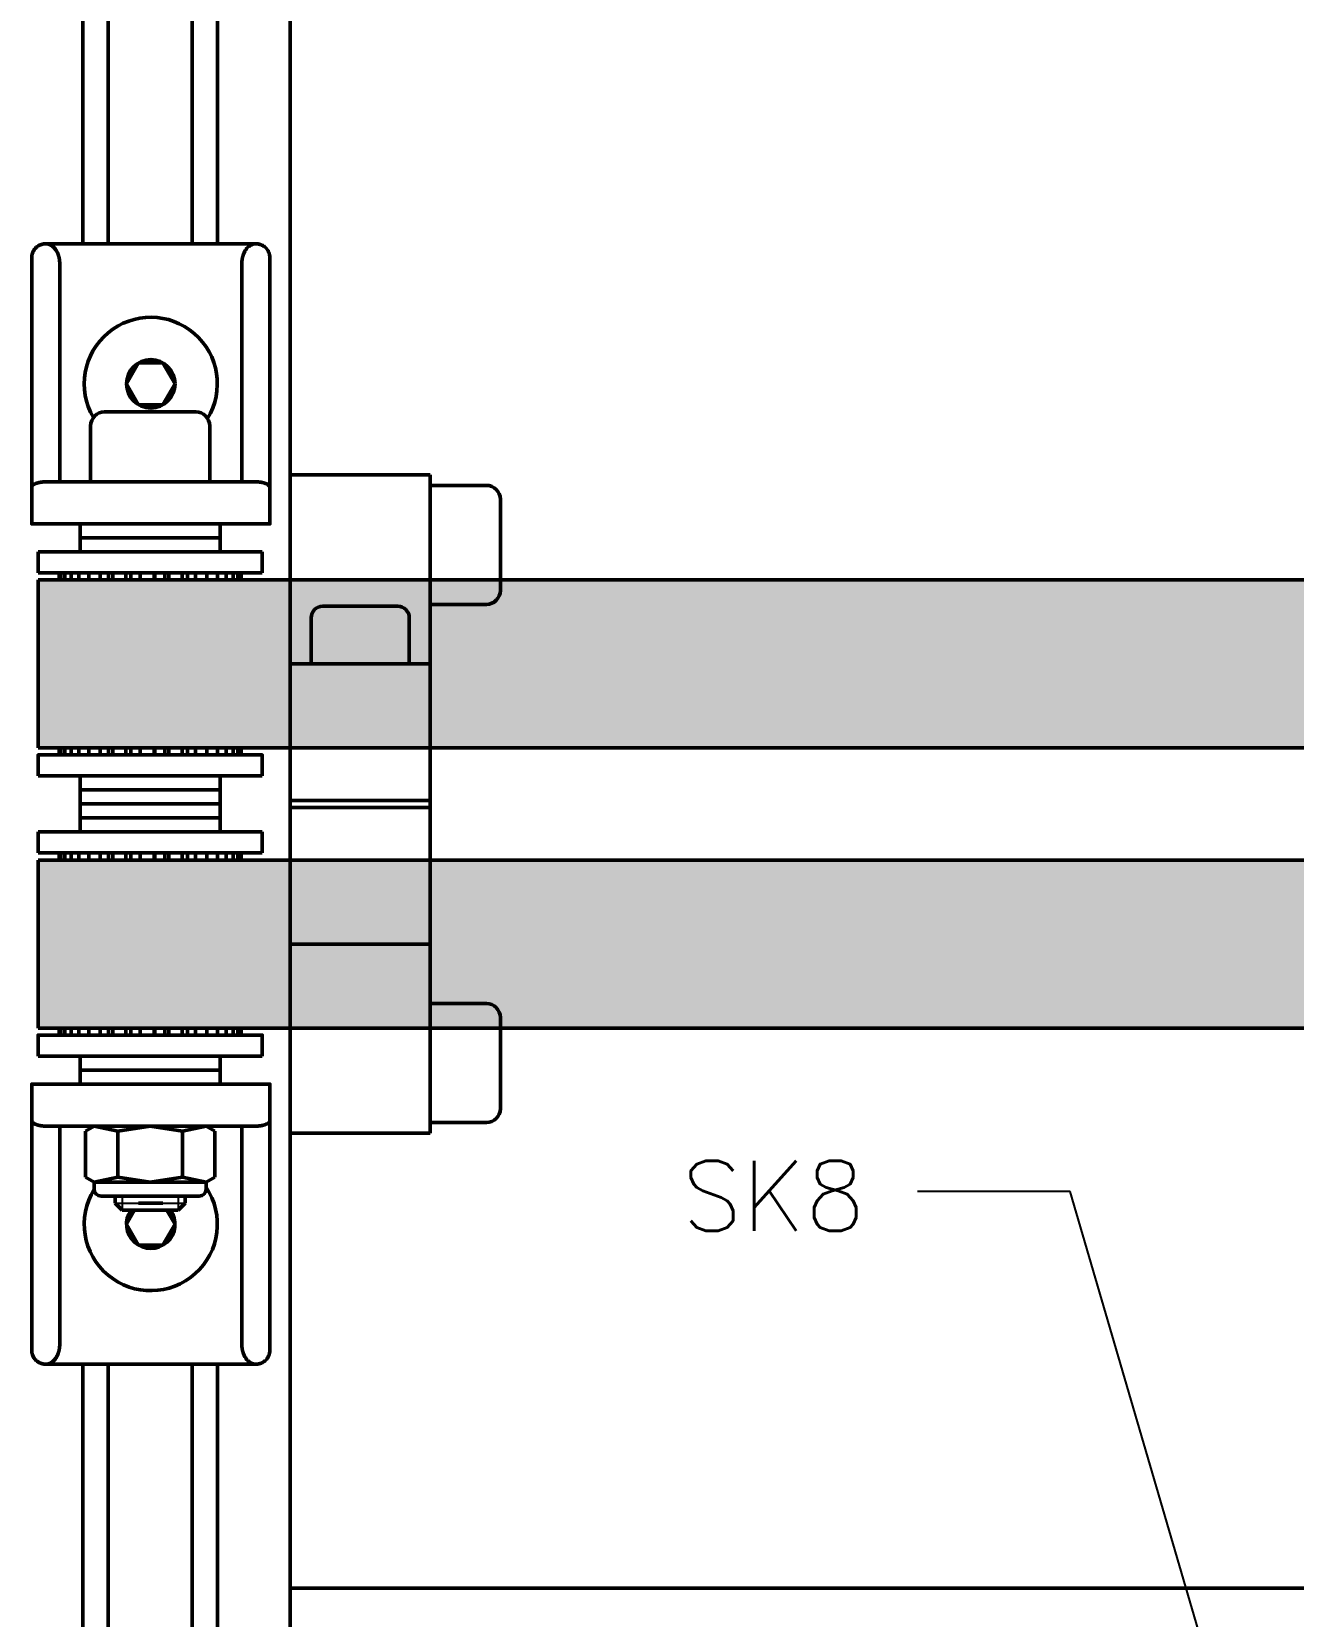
# Model space of a CAD drawing. Extents: x 28090 to 29926, y -10629 to -9321.
# Drawn here: x 28202.3 to 28292.3, y -9545.9 to -9432.7 of the extents above; entities that cross this region are included whole.
import ezdxf

# ---------------------------------------------------------------- set-up
doc = ezdxf.new("R2010")
doc.units = 0
doc.layers.add('Cotas', color=90, linetype='Continuous')
doc.layers.add('Hachura', color=9, linetype='Continuous')
for name, color, linetype, lineweight in [('Fixação e Transmissão', 5, 'Continuous', 50), ('Perfis e Cantoneiras', 2, 'Continuous', 50), ('Peças Usinadas', 120, 'Continuous', 50)]:
    doc.layers.add(name, color=color, linetype=linetype, lineweight=lineweight)
doc.styles.get("Standard").update_dxf_attribs({"font": 'romans.shx'})

msp = doc.modelspace()

# ---------------------------------------------------------------- hatches: boundary and pattern name
at = {"layer": 'Peças Usinadas'}
h = msp.add_hatch(color=2, dxfattribs=at)
h.dxf.hatch_style = 1
h.paths.add_polyline_path([(28220.703, -9477.868), (28220.703, -9471.868), (28217.203, -9471.868), (28217.165, -9471.868), (28216.97, -9471.868), (28216.631, -9471.868), (28216.13, -9471.868), (28215.517, -9471.868), (28214.759, -9471.868), (28213.932, -9471.868), (28213.368, -9471.868), (28212.991, -9471.868), (28212.031, -9471.868), (28211.751, -9471.868), (28211.031, -9471.868), (28210.999, -9471.868), (28210, -9471.868), (28209.318, -9471.868), (28208.978, -9471.868), (28208.037, -9471.868), (28207.741, -9471.868), (28207.126, -9471.868), (28206.336, -9471.868), (28205.624, -9471.868), (28205.062, -9471.868), (28204.619, -9471.868), (28204.34, -9471.868), (28204.21, -9471.868), (28204.203, -9471.868), (28202.703, -9471.868), (28202.703, -9483.868), (28204.203, -9483.868), (28204.21, -9483.868), (28204.34, -9483.868), (28204.619, -9483.868), (28205.062, -9483.868), (28205.624, -9483.868), (28206.336, -9483.868), (28207.126, -9483.868), (28207.741, -9483.868), (28208.037, -9483.868), (28208.978, -9483.868), (28209.318, -9483.868), (28210, -9483.868), (28210.999, -9483.868), (28211.031, -9483.868), (28211.751, -9483.868), (28212.031, -9483.868), (28212.991, -9483.868), (28213.368, -9483.868), (28213.932, -9483.868), (28214.759, -9483.868), (28215.517, -9483.868), (28216.13, -9483.868), (28216.631, -9483.868), (28216.97, -9483.868), (28217.165, -9483.868), (28217.203, -9483.868), (28220.703, -9483.868), (28220.703, -9477.868)])
h = msp.add_hatch(color=2, dxfattribs=at)
h.dxf.hatch_style = 1
h.paths.add_polyline_path([(28230.703, -9471.868), (28220.703, -9471.868), (28220.703, -9477.868), (28222.203, -9477.868), (28222.203, -9474.574, -0.4142136), (28223.027, -9473.75), (28228.38, -9473.75, -0.4142136), (28229.203, -9474.574), (28229.203, -9477.868), (28230.703, -9477.868), (28230.703, -9473.618), (28230.703, -9471.868)])
h = msp.add_hatch(color=2, dxfattribs=at)
h.dxf.hatch_style = 1
h.paths.add_polyline_path([(28328.37, -9471.868), (28235.703, -9471.868), (28235.703, -9472.618, -0.4142136), (28234.703, -9473.618), (28230.703, -9473.618), (28230.703, -9477.868), (28230.703, -9483.868), (28349.285, -9483.868), (28349.285, -9478.574), (28346.299, -9478.574), (28344.371, -9478.574), (28344.371, -9475.932), (28342.747, -9475.932), (28342.747, -9475.396), (28333.175, -9475.396), (28333.175, -9475.932), (28328.37, -9475.932), (28328.37, -9471.868)])
h = msp.add_hatch(color=2, dxfattribs=at)
h.dxf.hatch_style = 1
h.paths.add_polyline_path([(28235.703, -9472.618), (28235.703, -9471.868), (28230.703, -9471.868), (28230.703, -9473.618), (28234.703, -9473.618, 0.4142136), (28235.703, -9472.618)])
h = msp.add_hatch(color=2, dxfattribs=at)
h.dxf.hatch_style = 1
h.paths.add_polyline_path([(28229.203, -9474.574, 0.4142136), (28228.38, -9473.75), (28223.027, -9473.75, 0.4142136), (28222.203, -9474.574), (28222.203, -9477.868), (28229.203, -9477.868), (28229.203, -9474.574)])
h = msp.add_hatch(color=2, dxfattribs=at)
h.dxf.hatch_style = 1
h.paths.add_polyline_path([(28230.703, -9477.868), (28229.203, -9477.868), (28222.203, -9477.868), (28220.703, -9477.868), (28220.703, -9483.868), (28230.703, -9483.868), (28230.703, -9477.868)])
h = msp.add_hatch(color=256, dxfattribs=at)
h.dxf.hatch_style = 1
h.paths.add_polyline_path([(28220.703, -9491.868), (28217.203, -9491.868), (28217.165, -9491.868), (28216.97, -9491.868), (28216.631, -9491.868), (28216.13, -9491.868), (28215.517, -9491.868), (28214.759, -9491.868), (28213.932, -9491.868), (28213.368, -9491.868), (28212.991, -9491.868), (28212.031, -9491.868), (28211.751, -9491.868), (28211.031, -9491.868), (28210.999, -9491.868), (28210, -9491.868), (28209.318, -9491.868), (28208.978, -9491.868), (28208.037, -9491.868), (28207.741, -9491.868), (28207.126, -9491.868), (28206.336, -9491.868), (28205.624, -9491.868), (28205.062, -9491.868), (28204.619, -9491.868), (28204.34, -9491.868), (28204.21, -9491.868), (28204.203, -9491.868), (28202.703, -9491.868), (28202.703, -9503.868), (28204.203, -9503.868), (28204.21, -9503.868), (28204.34, -9503.868), (28204.619, -9503.868), (28205.062, -9503.868), (28205.624, -9503.868), (28206.336, -9503.868), (28207.126, -9503.868), (28207.741, -9503.868), (28208.037, -9503.868), (28208.978, -9503.868), (28209.318, -9503.868), (28210, -9503.868), (28210.999, -9503.868), (28211.031, -9503.868), (28211.751, -9503.868), (28212.031, -9503.868), (28212.991, -9503.868), (28213.368, -9503.868), (28213.932, -9503.868), (28214.759, -9503.868), (28215.517, -9503.868), (28216.13, -9503.868), (28216.631, -9503.868), (28216.97, -9503.868), (28217.165, -9503.868), (28217.203, -9503.868), (28220.703, -9503.868), (28220.703, -9497.868), (28220.703, -9491.868)])
h = msp.add_hatch(color=256, dxfattribs=at)
h.dxf.hatch_style = 1
h.paths.add_polyline_path([(28230.703, -9491.868), (28220.703, -9491.868), (28220.703, -9497.868), (28230.703, -9497.868), (28230.703, -9491.868)])
h = msp.add_hatch(color=256, dxfattribs=at)
h.dxf.hatch_style = 1
h.paths.add_polyline_path([(28334.203, -9496.618), (28331.703, -9496.618, -0.4142136), (28331.203, -9496.118), (28331.203, -9491.868), (28230.703, -9491.868), (28230.703, -9497.868), (28230.703, -9502.118), (28234.703, -9502.118, -0.4142136), (28235.703, -9503.118), (28235.703, -9503.868), (28334.203, -9503.868), (28334.203, -9496.618)])
h = msp.add_hatch(color=256, dxfattribs=at)
h.dxf.hatch_style = 1
h.paths.add_polyline_path([(28230.703, -9497.868), (28220.703, -9497.868), (28220.703, -9503.868), (28230.703, -9503.868), (28230.703, -9502.118), (28230.703, -9497.868)])
h = msp.add_hatch(color=256, dxfattribs=at)
h.dxf.hatch_style = 1
h.paths.add_polyline_path([(28234.703, -9502.118), (28230.703, -9502.118), (28230.703, -9503.868), (28235.703, -9503.868), (28235.703, -9503.118, 0.4142136), (28234.703, -9502.118)])

# ---------------------------------------------------------------- linework, layer by layer
at = {"layer": 'Cotas'}
for p, q in [((28276.379, -9515.529), (28265.487, -9515.529)), ((28287.434, -9553.314), (28276.379, -9515.529))]:
    msp.add_line(p, q, dxfattribs=at)
at = {"layer": 'Fixação e Transmissão'}
for p, q in [((28209.884, -9456.368), (28209.018, -9457.868)), ((28211.616, -9456.368), (28212.482, -9457.868)), ((28209.884, -9459.368), (28209.018, -9457.868)), ((28211.616, -9459.368), (28212.482, -9457.868)), ((28207.457, -9459.868), (28213.957, -9459.868)), ((28209.884, -9459.368), (28209.884, -9459.368)), ((28206.457, -9464.868), (28206.457, -9460.868)), ((28214.957, -9460.868), (28214.957, -9464.868)), ((28220.703, -9464.368), (28220.703, -9511.368)), ((28230.703, -9464.368), (28220.703, -9464.368)), ((28230.703, -9464.368), (28230.703, -9511.368)), ((28214.957, -9464.868), (28206.457, -9464.868)), ((28234.703, -9465.118), (28230.703, -9465.118)), ((28235.703, -9472.618), (28235.703, -9466.118)), ((28202.703, -9469.868), (28202.703, -9471.368)), ((28218.703, -9469.868), (28218.703, -9471.368)), ((28204.203, -9471.868), (28204.203, -9471.368)), ((28204.21, -9471.868), (28204.21, -9471.368)), ((28204.34, -9471.868), (28204.34, -9471.368)), ((28204.619, -9471.868), (28204.619, -9471.368)), ((28205.062, -9471.868), (28205.062, -9471.368)), ((28205.624, -9471.868), (28205.624, -9471.368)), ((28206.336, -9471.868), (28206.336, -9471.368)), ((28207.126, -9471.868), (28207.126, -9471.368)), ((28207.741, -9471.868), (28207.741, -9471.368)), ((28208.037, -9471.868), (28208.037, -9471.368)), ((28208.978, -9471.868), (28208.978, -9471.368)), ((28209.318, -9471.868), (28209.318, -9471.368)), ((28210, -9471.868), (28210, -9471.368)), ((28210.999, -9471.868), (28210.999, -9471.368)), ((28211.031, -9471.868), (28211.031, -9471.368)), ((28211.751, -9471.868), (28211.751, -9471.368)), ((28212.031, -9471.868), (28212.031, -9471.368)), ((28212.991, -9471.868), (28212.991, -9471.368)), ((28213.368, -9471.868), (28213.368, -9471.368)), ((28213.932, -9471.868), (28213.932, -9471.368)), ((28214.759, -9471.868), (28214.759, -9471.368)), ((28215.517, -9471.868), (28215.517, -9471.368)), ((28216.13, -9471.868), (28216.13, -9471.368)), ((28216.631, -9471.868), (28216.631, -9471.368)), ((28216.97, -9471.868), (28216.97, -9471.368)), ((28217.165, -9471.868), (28217.165, -9471.368)), ((28217.203, -9471.868), (28217.203, -9471.368)), ((28222.203, -9477.868), (28222.203, -9474.574)), ((28223.027, -9473.75), (28228.38, -9473.75)), ((28229.203, -9474.574), (28229.203, -9477.868)), ((28230.703, -9473.618), (28234.703, -9473.618)), ((28230.703, -9477.868), (28220.703, -9477.868)), ((28202.703, -9484.368), (28202.703, -9485.868)), ((28204.203, -9484.368), (28204.203, -9483.868)), ((28204.21, -9484.368), (28204.21, -9483.868)), ((28204.34, -9484.368), (28204.34, -9483.868)), ((28204.619, -9484.368), (28204.619, -9483.868)), ((28205.062, -9484.368), (28205.062, -9483.868)), ((28205.624, -9484.368), (28205.624, -9483.868)), ((28206.336, -9484.368), (28206.336, -9483.868)), ((28207.126, -9484.368), (28207.126, -9483.868)), ((28207.741, -9484.368), (28207.741, -9483.868)), ((28208.037, -9484.368), (28208.037, -9483.868)), ((28208.978, -9484.368), (28208.978, -9483.868)), ((28209.318, -9484.368), (28209.318, -9483.868)), ((28210, -9484.368), (28210, -9483.868)), ((28210.999, -9484.368), (28210.999, -9483.868)), ((28211.031, -9484.368), (28211.031, -9483.868)), ((28211.751, -9484.368), (28211.751, -9483.868)), ((28212.031, -9484.368), (28212.031, -9483.868)), ((28212.991, -9484.368), (28212.991, -9483.868)), ((28213.368, -9484.368), (28213.368, -9483.868)), ((28213.932, -9484.368), (28213.932, -9483.868)), ((28214.759, -9484.368), (28214.759, -9483.868)), ((28215.517, -9484.368), (28215.517, -9483.868)), ((28216.13, -9484.368), (28216.13, -9483.868)), ((28216.631, -9484.368), (28216.631, -9483.868)), ((28216.97, -9484.368), (28216.97, -9483.868)), ((28217.165, -9484.368), (28217.165, -9483.868)), ((28217.203, -9484.368), (28217.203, -9483.868)), ((28218.703, -9484.368), (28218.703, -9485.868)), ((28230.703, -9487.618), (28220.703, -9487.618)), ((28230.703, -9488.118), (28220.703, -9488.118)), ((28202.703, -9489.868), (28202.703, -9491.368)), ((28218.703, -9489.868), (28218.703, -9491.368)), ((28204.203, -9491.868), (28204.203, -9491.368)), ((28204.21, -9491.868), (28204.21, -9491.368)), ((28204.34, -9491.868), (28204.34, -9491.368)), ((28204.619, -9491.868), (28204.619, -9491.368)), ((28205.062, -9491.868), (28205.062, -9491.368)), ((28205.624, -9491.868), (28205.624, -9491.368)), ((28206.336, -9491.868), (28206.336, -9491.368)), ((28207.126, -9491.868), (28207.126, -9491.368)), ((28207.741, -9491.868), (28207.741, -9491.368)), ((28208.037, -9491.868), (28208.037, -9491.368)), ((28208.978, -9491.868), (28208.978, -9491.368)), ((28209.318, -9491.868), (28209.318, -9491.368)), ((28210, -9491.868), (28210, -9491.368)), ((28210.999, -9491.868), (28210.999, -9491.368)), ((28211.031, -9491.868), (28211.031, -9491.368)), ((28211.751, -9491.868), (28211.751, -9491.368)), ((28212.031, -9491.868), (28212.031, -9491.368)), ((28212.991, -9491.868), (28212.991, -9491.368)), ((28213.368, -9491.868), (28213.368, -9491.368)), ((28213.932, -9491.868), (28213.932, -9491.368)), ((28214.759, -9491.868), (28214.759, -9491.368)), ((28215.517, -9491.868), (28215.517, -9491.368)), ((28216.13, -9491.868), (28216.13, -9491.368)), ((28216.631, -9491.868), (28216.631, -9491.368)), ((28216.97, -9491.868), (28216.97, -9491.368)), ((28217.165, -9491.868), (28217.165, -9491.368)), ((28217.203, -9491.868), (28217.203, -9491.368)), ((28230.703, -9497.868), (28220.703, -9497.868)), ((28230.703, -9502.118), (28234.703, -9502.118)), ((28204.203, -9504.368), (28204.203, -9503.868)), ((28204.21, -9504.368), (28204.21, -9503.868)), ((28204.34, -9504.368), (28204.34, -9503.868)), ((28204.619, -9504.368), (28204.619, -9503.868)), ((28205.062, -9504.368), (28205.062, -9503.868)), ((28205.624, -9504.368), (28205.624, -9503.868)), ((28206.336, -9504.368), (28206.336, -9503.868)), ((28207.126, -9504.368), (28207.126, -9503.868)), ((28207.741, -9504.368), (28207.741, -9503.868)), ((28208.037, -9504.368), (28208.037, -9503.868)), ((28208.978, -9504.368), (28208.978, -9503.868)), ((28209.318, -9504.368), (28209.318, -9503.868)), ((28210, -9504.368), (28210, -9503.868)), ((28210.999, -9504.368), (28210.999, -9503.868)), ((28211.031, -9504.368), (28211.031, -9503.868)), ((28211.751, -9504.368), (28211.751, -9503.868)), ((28212.031, -9504.368), (28212.031, -9503.868)), ((28212.991, -9504.368), (28212.991, -9503.868)), ((28213.368, -9504.368), (28213.368, -9503.868)), ((28213.932, -9504.368), (28213.932, -9503.868)), ((28214.759, -9504.368), (28214.759, -9503.868)), ((28215.517, -9504.368), (28215.517, -9503.868)), ((28216.13, -9504.368), (28216.13, -9503.868)), ((28216.631, -9504.368), (28216.631, -9503.868)), ((28216.97, -9504.368), (28216.97, -9503.868)), ((28217.165, -9504.368), (28217.165, -9503.868)), ((28217.203, -9504.368), (28217.203, -9503.868)), ((28235.703, -9503.118), (28235.703, -9509.618)), ((28202.703, -9504.368), (28202.703, -9505.868)), ((28202.703, -9504.368), (28202.703, -9505.868)), ((28202.703, -9504.368), (28202.703, -9505.868)), ((28218.703, -9504.368), (28218.703, -9505.868)), ((28234.703, -9510.618), (28230.703, -9510.618)), ((28206.703, -9510.868), (28206.085, -9511.225)), ((28206.085, -9511.225), (28206.085, -9514.511)), ((28206.703, -9510.868), (28214.703, -9510.868)), ((28206.703, -9510.868), (28208.394, -9511.225)), ((28208.394, -9511.225), (28210.703, -9510.868)), ((28208.394, -9511.225), (28208.394, -9514.511)), ((28213.013, -9511.225), (28210.703, -9510.868)), ((28214.703, -9510.868), (28213.013, -9511.225)), ((28213.013, -9511.225), (28213.013, -9514.511)), ((28214.703, -9510.868), (28215.322, -9511.225)), ((28215.322, -9511.225), (28215.322, -9514.511)), ((28230.703, -9511.368), (28220.703, -9511.368)), ((28206.703, -9514.868), (28206.085, -9514.511)), ((28206.703, -9514.868), (28208.394, -9514.511)), ((28206.703, -9514.868), (28214.703, -9514.868)), ((28206.703, -9514.868), (28206.703, -9515.368)), ((28208.394, -9514.511), (28210.703, -9514.868)), ((28213.013, -9514.511), (28210.703, -9514.868)), ((28214.703, -9514.868), (28213.013, -9514.511)), ((28214.703, -9514.868), (28215.322, -9514.511)), ((28214.703, -9514.868), (28214.703, -9515.368)), ((28207.203, -9515.868), (28214.203, -9515.868)), ((28208.203, -9515.868), (28208.203, -9516.368)), ((28208.203, -9516.368), (28208.703, -9516.868)), ((28213.203, -9516.368), (28212.703, -9516.868)), ((28213.203, -9515.868), (28213.203, -9516.368)), ((28208.703, -9516.868), (28212.703, -9516.868)), ((28209.595, -9516.868), (28209.018, -9517.868)), ((28211.905, -9516.868), (28212.482, -9517.868)), ((28209.884, -9519.368), (28209.018, -9517.868)), ((28211.616, -9519.368), (28212.482, -9517.868)), ((28209.884, -9519.368), (28209.884, -9519.368))]:
    msp.add_line(p, q, dxfattribs=at)
at = {"layer": 'Fixação e Transmissão', "ltscale": 0.1}
for p, q in [((28211.616, -9456.368), (28209.884, -9456.368)), ((28211.616, -9459.368), (28209.884, -9459.368)), ((28211.616, -9516.368), (28209.884, -9516.368)), ((28211.616, -9519.368), (28209.884, -9519.368))]:
    msp.add_line(p, q, dxfattribs=at)
at = {"layer": 'Fixação e Transmissão', "color": 7}
for p, q in [((28215.703, -9467.868), (28205.703, -9467.868)), ((28215.703, -9467.868), (28205.703, -9467.868)), ((28215.703, -9468.868), (28205.703, -9468.868)), ((28215.703, -9469.868), (28205.703, -9469.868)), ((28215.703, -9485.868), (28205.703, -9485.868)), ((28215.703, -9486.868), (28205.703, -9486.868)), ((28215.703, -9486.868), (28205.703, -9486.868)), ((28215.703, -9487.868), (28205.703, -9487.868)), ((28215.703, -9487.868), (28205.703, -9487.868)), ((28215.703, -9487.868), (28205.703, -9487.868)), ((28215.703, -9488.868), (28205.703, -9488.868)), ((28215.703, -9488.868), (28205.703, -9488.868)), ((28215.703, -9489.868), (28205.703, -9489.868)), ((28215.703, -9489.868), (28205.703, -9489.868)), ((28215.703, -9505.868), (28205.703, -9505.868)), ((28215.703, -9505.868), (28205.703, -9505.868)), ((28215.703, -9506.868), (28205.703, -9506.868)), ((28215.703, -9506.868), (28205.703, -9506.868)), ((28215.703, -9507.868), (28205.703, -9507.868))]:
    msp.add_line(p, q, dxfattribs=at)
at = {"layer": 'Fixação e Transmissão', "color": 7, "ltscale": 0.1}
for p, q in [((28205.703, -9467.868), (28205.703, -9468.868)), ((28205.703, -9468.868), (28205.703, -9469.868)), ((28215.703, -9467.868), (28215.703, -9468.868)), ((28215.703, -9468.868), (28215.703, -9469.868)), ((28205.703, -9485.868), (28205.703, -9486.868)), ((28215.703, -9485.868), (28215.703, -9486.868)), ((28205.703, -9486.868), (28205.703, -9487.868)), ((28215.703, -9486.868), (28215.703, -9487.868)), ((28205.703, -9487.868), (28205.703, -9488.868)), ((28215.703, -9487.868), (28215.703, -9488.868)), ((28205.703, -9488.868), (28205.703, -9489.868)), ((28215.703, -9488.868), (28215.703, -9489.868)), ((28205.703, -9505.868), (28205.703, -9506.868)), ((28215.703, -9505.868), (28215.703, -9506.868)), ((28205.703, -9506.868), (28205.703, -9507.868)), ((28215.703, -9506.868), (28215.703, -9507.868))]:
    msp.add_line(p, q, dxfattribs=at)
at = {"layer": 'Fixação e Transmissão', "flags": 128}
for points in [[(28202.703, -9469.868), (28218.703, -9469.868)], [(28202.703, -9471.368), (28218.703, -9471.368)], [(28202.703, -9485.868), (28218.703, -9485.868)], [(28202.703, -9489.868), (28218.703, -9489.868)], [(28202.703, -9491.368), (28218.703, -9491.368)], [(28202.703, -9505.868), (28218.703, -9505.868)]]:
    msp.add_lwpolyline(points, dxfattribs=at)
at = {"layer": 'Fixação e Transmissão'}
msp.add_circle((28210.75, -9457.868), 1.732, dxfattribs=at)
for centre, radius, start, end in [((28210.75, -9457.868), 4.75, 328.6356, 210.40731), ((28207.457, -9460.868), 1, 90, 180), ((28213.957, -9460.868), 1, 360, 90), ((28234.703, -9466.118), 1, 360, 90), ((28234.703, -9472.618), 1, 270, 360), ((28223.027, -9474.574), 0.824, 90, 180), ((28228.38, -9474.574), 0.824, 0, 90), ((28234.703, -9503.118), 1, 0, 90), ((28234.703, -9509.618), 1, 270, 360), ((28210.75, -9517.868), 4.75, 148.42065, 33.66822), ((28207.203, -9515.368), 0.5, 180, 270), ((28214.203, -9515.368), 0.5, 270, 360), ((28210.75, -9517.868), 1.732, 144.73561, 35.26439)]:
    msp.add_arc(centre, radius, start, end, dxfattribs=at)
for points, degree in [([(28202.703, -9484.368), (28202.703, -9484.368), (28204.21, -9484.368)], 2), ([(28204.34, -9484.368), (28204.234, -9484.368), (28204.21, -9484.368)], 2), ([(28204.34, -9484.368), (28204.443, -9484.368), (28204.619, -9484.368)], 2), ([(28205.062, -9484.368), (28204.803, -9484.368), (28204.619, -9484.368)], 2), ([(28205.062, -9484.368), (28205.312, -9484.368), (28205.624, -9484.368)], 2), ([(28206.336, -9484.368), (28205.95, -9484.368), (28205.624, -9484.368)], 2), ([(28206.336, -9484.368), (28206.707, -9484.368), (28207.126, -9484.368)], 2), ([(28208.037, -9484.368), (28207.562, -9484.368), (28207.126, -9484.368)], 2), ([(28208.037, -9484.368), (28208.495, -9484.368), (28208.978, -9484.368)], 2), ([(28210, -9484.368), (28209.481, -9484.368), (28208.978, -9484.368)], 2), ([(28210, -9484.368), (28210.999, -9484.368)], 1), ([(28212.031, -9484.368), (28211.52, -9484.368), (28210.999, -9484.368)], 2), ([(28212.031, -9484.368), (28212.522, -9484.368), (28212.991, -9484.368)], 2), ([(28213.932, -9484.368), (28213.479, -9484.368), (28212.991, -9484.368)], 2), ([(28213.932, -9484.368), (28214.367, -9484.368), (28214.759, -9484.368)], 2), ([(28215.517, -9484.368), (28215.167, -9484.368), (28214.759, -9484.368)], 2), ([(28215.517, -9484.368), (28215.854, -9484.368), (28216.13, -9484.368)], 2), ([(28216.631, -9484.368), (28216.417, -9484.368), (28216.13, -9484.368)], 2), ([(28216.631, -9484.368), (28216.837, -9484.368), (28216.97, -9484.368)], 2), ([(28217.165, -9484.368), (28217.108, -9484.368), (28216.97, -9484.368)], 2), ([(28217.165, -9484.368), (28218.703, -9484.368), (28218.703, -9484.368)], 2), ([(28202.703, -9504.368), (28202.703, -9504.368), (28204.21, -9504.368)], 2), ([(28204.34, -9504.368), (28204.234, -9504.368), (28204.21, -9504.368)], 2), ([(28204.34, -9504.368), (28204.443, -9504.368), (28204.619, -9504.368)], 2), ([(28205.062, -9504.368), (28204.803, -9504.368), (28204.619, -9504.368)], 2), ([(28205.062, -9504.368), (28205.312, -9504.368), (28205.624, -9504.368)], 2), ([(28206.336, -9504.368), (28205.95, -9504.368), (28205.624, -9504.368)], 2), ([(28206.336, -9504.368), (28206.707, -9504.368), (28207.126, -9504.368)], 2), ([(28208.037, -9504.368), (28207.562, -9504.368), (28207.126, -9504.368)], 2), ([(28208.037, -9504.368), (28208.495, -9504.368), (28208.978, -9504.368)], 2), ([(28210, -9504.368), (28209.481, -9504.368), (28208.978, -9504.368)], 2), ([(28210, -9504.368), (28210.999, -9504.368)], 1), ([(28212.031, -9504.368), (28211.52, -9504.368), (28210.999, -9504.368)], 2), ([(28212.031, -9504.368), (28212.522, -9504.368), (28212.991, -9504.368)], 2), ([(28213.932, -9504.368), (28213.479, -9504.368), (28212.991, -9504.368)], 2), ([(28213.932, -9504.368), (28214.367, -9504.368), (28214.759, -9504.368)], 2), ([(28215.517, -9504.368), (28215.167, -9504.368), (28214.759, -9504.368)], 2), ([(28215.517, -9504.368), (28215.854, -9504.368), (28216.13, -9504.368)], 2), ([(28216.631, -9504.368), (28216.417, -9504.368), (28216.13, -9504.368)], 2), ([(28216.631, -9504.368), (28216.837, -9504.368), (28216.97, -9504.368)], 2), ([(28217.165, -9504.368), (28217.108, -9504.368), (28216.97, -9504.368)], 2), ([(28217.165, -9504.368), (28218.703, -9504.368), (28218.703, -9504.368)], 2)]:
    msp.add_open_spline(points, degree=degree, dxfattribs=at)
at = {"layer": 'Hachura'}
for p, q in [((28208.203, -9516.368), (28213.203, -9516.368)), ((28208.703, -9515.868), (28208.703, -9516.868)), ((28212.703, -9515.868), (28212.703, -9516.868))]:
    msp.add_line(p, q, dxfattribs=at)
at = {"layer": 'Perfis e Cantoneiras'}
for p, q in [((28220.703, -9945.868), (28220.703, -9385.868)), ((28213.703, -9447.868), (28213.703, -9399.968)), ((28207.703, -9447.868), (28207.703, -9419.968)), ((28205.903, -9447.868), (28205.903, -9425.868)), ((28215.503, -9447.868), (28215.503, -9425.868)), ((28205.903, -9879.868), (28205.903, -9527.868)), ((28207.703, -9885.768), (28207.703, -9527.868)), ((28213.703, -9885.768), (28213.703, -9527.868)), ((28215.503, -9879.868), (28215.503, -9527.868)), ((28220.703, -9543.868), (28357.757, -9543.868))]:
    msp.add_line(p, q, dxfattribs=at)
at = {"layer": 'Perfis e Cantoneiras', "color": 30}
for p, q in [((28203.25, -9447.868), (28218.25, -9447.868)), ((28203.25, -9447.868), (28218.25, -9447.868)), ((28202.25, -9465.282), (28202.25, -9448.868)), ((28202.25, -9465.282), (28202.25, -9448.868)), ((28204.25, -9449.282), (28204.25, -9464.868)), ((28204.25, -9464.868), (28204.25, -9449.282)), ((28217.25, -9464.868), (28217.25, -9449.282)), ((28217.25, -9464.868), (28217.25, -9449.282)), ((28219.25, -9448.868), (28219.25, -9465.282)), ((28219.25, -9465.282), (28219.25, -9448.868)), ((28202.25, -9467.868), (28202.25, -9465.282)), ((28202.25, -9467.868), (28202.25, -9465.282)), ((28218.25, -9464.868), (28203.25, -9464.868)), ((28218.25, -9464.868), (28203.25, -9464.868)), ((28219.25, -9467.868), (28219.25, -9465.282)), ((28219.25, -9465.282), (28219.25, -9467.868)), ((28218.25, -9467.868), (28203.25, -9467.868)), ((28203.25, -9467.868), (28218.25, -9467.868)), ((28202.25, -9507.868), (28202.25, -9510.454)), ((28202.25, -9510.454), (28202.25, -9507.868)), ((28203.25, -9507.868), (28218.25, -9507.868)), ((28218.25, -9507.868), (28203.25, -9507.868)), ((28219.25, -9507.868), (28219.25, -9510.454)), ((28219.25, -9507.868), (28219.25, -9510.454)), ((28202.25, -9526.868), (28202.25, -9510.454)), ((28202.25, -9510.454), (28202.25, -9526.868)), ((28219.25, -9510.454), (28219.25, -9526.868)), ((28219.25, -9510.454), (28219.25, -9526.868)), ((28203.25, -9510.868), (28218.25, -9510.868)), ((28203.25, -9510.868), (28218.25, -9510.868)), ((28204.25, -9510.868), (28204.25, -9526.454)), ((28204.25, -9510.868), (28204.25, -9526.454)), ((28217.25, -9526.454), (28217.25, -9510.868)), ((28217.25, -9510.868), (28217.25, -9526.454)), ((28218.25, -9527.868), (28203.25, -9527.868)), ((28218.25, -9527.868), (28203.25, -9527.868))]:
    msp.add_line(p, q, dxfattribs=at)
for centre, start, end in [((28203.25, -9448.868), 90, 112.4993), ((28218.25, -9448.868), 67.5, 90), ((28203.25, -9448.868), 168.75, 180), ((28218.25, -9448.868), 360, 11.25), ((28203.25, -9526.868), 180, 191.25), ((28203.25, -9526.868), 247.5, 270), ((28218.25, -9526.868), 270, 292.4993), ((28218.25, -9526.868), 348.75, 360)]:
    msp.add_arc(centre, 1, start, end, dxfattribs=at)
for points, degree in [([(28202.269, -9448.673), (28202.289, -9448.576), (28202.326, -9448.485)], 2), ([(28202.269, -9448.673), (28202.292, -9448.566), (28202.326, -9448.485)], 2), ([(28202.326, -9448.485), (28202.292, -9448.566), (28202.269, -9448.673)], 2), ([(28202.326, -9448.485), (28202.413, -9448.286), (28202.543, -9448.161)], 2), ([(28202.543, -9448.161), (28202.413, -9448.286), (28202.326, -9448.485)], 2), ([(28202.326, -9448.485), (28202.364, -9448.394), (28202.419, -9448.312)], 2), ([(28202.419, -9448.312), (28202.473, -9448.231), (28202.543, -9448.161)], 2), ([(28202.543, -9448.161), (28202.691, -9448.016), (28202.867, -9447.944)], 2), ([(28202.867, -9447.944), (28202.691, -9448.016), (28202.543, -9448.161)], 2), ([(28202.543, -9448.161), (28202.613, -9448.091), (28202.695, -9448.037)], 2), ([(28202.695, -9448.037), (28202.776, -9447.982), (28202.867, -9447.944)], 2), ([(28202.867, -9447.944), (28203.054, -9447.868), (28203.25, -9447.868)], 2), ([(28203.25, -9447.868), (28203.054, -9447.868), (28202.867, -9447.944)], 2), ([(28202.867, -9447.944), (28202.958, -9447.907), (28203.054, -9447.887)], 2), ([(28203.055, -9447.887), (28203.152, -9447.868), (28203.25, -9447.868)], 2), ([(28203.25, -9447.868), (28203.446, -9447.868), (28203.633, -9447.976)], 2), ([(28203.445, -9447.895), (28203.349, -9447.868), (28203.25, -9447.868)], 2), ([(28203.633, -9447.976), (28203.542, -9447.922), (28203.445, -9447.895)], 2), ([(28203.633, -9447.976), (28203.809, -9448.077), (28203.957, -9448.282)], 2), ([(28203.806, -9448.106), (28203.724, -9448.029), (28203.633, -9447.976)], 2), ([(28203.957, -9448.282), (28203.888, -9448.184), (28203.806, -9448.106)], 2), ([(28203.957, -9448.282), (28204.087, -9448.459), (28204.174, -9448.741)], 2), ([(28204.082, -9448.496), (28204.027, -9448.381), (28203.957, -9448.282)], 2), ([(28204.174, -9448.741), (28204.136, -9448.612), (28204.082, -9448.496)], 2), ([(28217.326, -9448.741), (28217.413, -9448.459), (28217.543, -9448.282)], 2), ([(28217.419, -9448.496), (28217.364, -9448.612), (28217.326, -9448.741)], 2), ([(28217.543, -9448.282), (28217.473, -9448.381), (28217.419, -9448.496)], 2), ([(28217.543, -9448.282), (28217.691, -9448.077), (28217.867, -9447.976)], 2), ([(28217.695, -9448.106), (28217.613, -9448.184), (28217.543, -9448.282)], 2), ([(28217.867, -9447.976), (28217.776, -9448.029), (28217.695, -9448.106)], 2), ([(28217.867, -9447.976), (28218.054, -9447.868), (28218.25, -9447.868)], 2), ([(28218.055, -9447.895), (28217.958, -9447.922), (28217.867, -9447.976)], 2), ([(28218.25, -9447.868), (28218.152, -9447.868), (28218.055, -9447.895)], 2), ([(28218.25, -9447.868), (28218.348, -9447.868), (28218.444, -9447.887)], 2), ([(28218.25, -9447.868), (28218.446, -9447.868), (28218.633, -9447.944)], 2), ([(28218.633, -9447.944), (28218.446, -9447.868), (28218.25, -9447.868)], 2), ([(28218.447, -9447.887), (28218.542, -9447.907), (28218.633, -9447.944)], 2), ([(28218.633, -9447.944), (28218.724, -9447.982), (28218.806, -9448.037)], 2), ([(28218.633, -9447.944), (28218.809, -9448.016), (28218.957, -9448.161)], 2), ([(28218.957, -9448.161), (28218.809, -9448.016), (28218.633, -9447.944)], 2), ([(28218.806, -9448.037), (28218.888, -9448.091), (28218.957, -9448.161)], 2), ([(28218.957, -9448.161), (28219.027, -9448.231), (28219.082, -9448.312)], 2), ([(28218.957, -9448.161), (28219.087, -9448.286), (28219.174, -9448.485)], 2), ([(28219.174, -9448.485), (28219.087, -9448.286), (28218.957, -9448.161)], 2), ([(28219.082, -9448.312), (28219.136, -9448.394), (28219.173, -9448.484)], 2), ([(28219.174, -9448.485), (28219.211, -9448.575), (28219.23, -9448.671)], 2), ([(28219.174, -9448.485), (28219.209, -9448.566), (28219.231, -9448.673)], 2), ([(28219.231, -9448.673), (28219.209, -9448.566), (28219.174, -9448.485)], 2), ([(28202.25, -9448.867), (28202.25, -9448.769), (28202.269, -9448.673)], 2), ([(28202.25, -9448.868), (28202.254, -9448.737), (28202.269, -9448.673)], 2), ([(28202.269, -9448.673), (28202.254, -9448.737), (28202.25, -9448.868)], 2), ([(28204.174, -9448.741), (28204.209, -9448.855), (28204.231, -9449.006)], 2), ([(28204.231, -9449.006), (28204.212, -9448.87), (28204.174, -9448.741)], 2), ([(28204.231, -9449.006), (28204.247, -9449.097), (28204.25, -9449.282)], 2), ([(28204.25, -9449.282), (28204.25, -9449.143), (28204.231, -9449.006)], 2), ([(28217.25, -9449.282), (28217.254, -9449.097), (28217.269, -9449.006)], 2), ([(28217.269, -9449.006), (28217.25, -9449.143), (28217.25, -9449.282)], 2), ([(28217.269, -9449.006), (28217.292, -9448.855), (28217.326, -9448.741)], 2), ([(28217.326, -9448.741), (28217.289, -9448.87), (28217.269, -9449.006)], 2), ([(28219.231, -9448.673), (28219.25, -9448.769), (28219.25, -9448.867)], 2), ([(28219.231, -9448.673), (28219.247, -9448.737), (28219.25, -9448.868)], 2), ([(28219.25, -9448.868), (28219.247, -9448.737), (28219.231, -9448.673)], 2), ([(28202.269, -9465.201), (28202.254, -9465.228), (28202.25, -9465.282)], 2), ([(28202.25, -9465.282), (28202.254, -9465.228), (28202.269, -9465.201)], 2), ([(28202.326, -9465.123), (28202.292, -9465.157), (28202.269, -9465.201)], 2), ([(28202.269, -9465.201), (28202.292, -9465.157), (28202.326, -9465.123)], 2), ([(28202.543, -9464.989), (28202.413, -9465.041), (28202.326, -9465.123)], 2), ([(28202.326, -9465.123), (28202.413, -9465.041), (28202.543, -9464.989)], 2), ([(28202.867, -9464.899), (28202.691, -9464.929), (28202.543, -9464.989)], 2), ([(28202.543, -9464.989), (28202.691, -9464.929), (28202.867, -9464.899)], 2), ([(28203.25, -9464.868), (28203.054, -9464.868), (28202.867, -9464.899)], 2), ([(28202.867, -9464.899), (28203.054, -9464.868), (28203.25, -9464.868)], 2), ([(28203.25, -9464.868), (28203.445, -9464.868)], 1), ([(28203.633, -9464.868), (28203.446, -9464.868), (28203.25, -9464.868)], 2), ([(28203.957, -9464.868), (28203.809, -9464.868), (28203.633, -9464.868)], 2), ([(28204.174, -9464.868), (28204.087, -9464.868), (28203.957, -9464.868)], 2), ([(28204.231, -9464.868), (28204.209, -9464.868), (28204.174, -9464.868)], 2), ([(28204.25, -9464.868), (28204.247, -9464.868), (28204.231, -9464.868)], 2), ([(28217.269, -9464.868), (28217.254, -9464.868), (28217.25, -9464.868)], 2), ([(28217.326, -9464.868), (28217.292, -9464.868), (28217.269, -9464.868)], 2), ([(28217.543, -9464.868), (28217.413, -9464.868), (28217.326, -9464.868)], 2), ([(28217.867, -9464.868), (28217.691, -9464.868), (28217.543, -9464.868)], 2), ([(28218.25, -9464.868), (28218.054, -9464.868), (28217.867, -9464.868)], 2), ([(28218.055, -9464.868), (28218.25, -9464.868)], 1), ([(28218.633, -9464.899), (28218.446, -9464.868), (28218.25, -9464.868)], 2), ([(28218.25, -9464.868), (28218.446, -9464.868), (28218.633, -9464.899)], 2), ([(28218.957, -9464.989), (28218.809, -9464.929), (28218.633, -9464.899)], 2), ([(28218.633, -9464.899), (28218.809, -9464.929), (28218.957, -9464.989)], 2), ([(28219.174, -9465.123), (28219.087, -9465.041), (28218.957, -9464.989)], 2), ([(28218.957, -9464.989), (28219.087, -9465.041), (28219.174, -9465.123)], 2), ([(28219.231, -9465.201), (28219.209, -9465.157), (28219.174, -9465.123)], 2), ([(28219.174, -9465.123), (28219.209, -9465.157), (28219.231, -9465.201)], 2), ([(28219.25, -9465.282), (28219.247, -9465.228), (28219.231, -9465.201)], 2), ([(28219.231, -9465.201), (28219.247, -9465.228), (28219.25, -9465.282)], 2), ([(28202.269, -9467.868), (28202.25, -9467.868), (28202.25, -9467.868)], 2), ([(28203.25, -9467.868), (28203.081, -9467.868), (28202.92, -9467.868), (28202.815, -9467.868), (28202.718, -9467.868), (28202.624, -9467.868), (28202.543, -9467.868), (28202.506, -9467.868), (28202.468, -9467.868), (28202.436, -9467.868), (28202.403, -9467.868), (28202.376, -9467.868), (28202.349, -9467.868), (28202.328, -9467.868), (28202.306, -9467.868), (28202.291, -9467.868), (28202.275, -9467.868), (28202.266, -9467.868), (28202.256, -9467.868), (28202.253, -9467.868), (28202.25, -9467.868)], 2), ([(28202.326, -9467.868), (28202.289, -9467.868), (28202.269, -9467.868)], 2), ([(28202.419, -9467.868), (28202.364, -9467.868), (28202.326, -9467.868)], 2), ([(28202.543, -9467.868), (28202.473, -9467.868), (28202.419, -9467.868)], 2), ([(28202.695, -9467.868), (28202.613, -9467.868), (28202.543, -9467.868)], 2), ([(28202.867, -9467.868), (28202.776, -9467.868), (28202.695, -9467.868)], 2), ([(28203.055, -9467.868), (28202.958, -9467.868), (28202.867, -9467.868)], 2), ([(28203.25, -9467.868), (28203.055, -9467.868)], 1), ([(28218.445, -9467.868), (28218.25, -9467.868)], 1), ([(28218.633, -9467.868), (28218.542, -9467.868), (28218.445, -9467.868)], 2), ([(28218.806, -9467.868), (28218.724, -9467.868), (28218.633, -9467.868)], 2), ([(28218.957, -9467.868), (28218.888, -9467.868), (28218.806, -9467.868)], 2), ([(28219.082, -9467.868), (28219.027, -9467.868), (28218.957, -9467.868)], 2), ([(28219.174, -9467.868), (28219.136, -9467.868), (28219.082, -9467.868)], 2), ([(28219.231, -9467.868), (28219.212, -9467.868), (28219.174, -9467.868)], 2), ([(28219.25, -9467.868), (28219.25, -9467.868), (28219.231, -9467.868)], 2), ([(28202.25, -9507.868), (28202.25, -9507.868), (28202.269, -9507.868)], 2), ([(28202.269, -9507.868), (28202.289, -9507.868), (28202.326, -9507.868)], 2), ([(28202.326, -9507.868), (28202.364, -9507.868), (28202.419, -9507.868)], 2), ([(28202.419, -9507.868), (28202.473, -9507.868), (28202.543, -9507.868)], 2), ([(28202.543, -9507.868), (28202.613, -9507.868), (28202.695, -9507.868)], 2), ([(28202.695, -9507.868), (28202.777, -9507.868), (28202.868, -9507.868)], 2), ([(28202.868, -9507.868), (28202.959, -9507.868), (28203.055, -9507.868)], 2), ([(28203.055, -9507.868), (28203.25, -9507.868)], 1), ([(28218.25, -9507.868), (28218.445, -9507.868)], 1), ([(28218.25, -9507.868), (28218.42, -9507.868), (28218.58, -9507.868), (28218.686, -9507.868), (28218.782, -9507.868), (28218.876, -9507.868), (28218.957, -9507.868), (28218.995, -9507.868), (28219.032, -9507.868), (28219.064, -9507.868), (28219.097, -9507.868), (28219.124, -9507.868), (28219.151, -9507.868), (28219.173, -9507.868), (28219.194, -9507.868), (28219.21, -9507.868), (28219.225, -9507.868), (28219.235, -9507.868), (28219.244, -9507.868), (28219.247, -9507.868), (28219.25, -9507.868)], 2), ([(28218.445, -9507.868), (28218.542, -9507.868), (28218.633, -9507.868)], 2), ([(28218.633, -9507.868), (28218.724, -9507.868), (28218.806, -9507.868)], 2), ([(28218.806, -9507.868), (28218.888, -9507.868), (28218.957, -9507.868)], 2), ([(28218.957, -9507.868), (28219.027, -9507.868), (28219.082, -9507.868)], 2), ([(28219.082, -9507.868), (28219.136, -9507.868), (28219.174, -9507.868)], 2), ([(28219.174, -9507.868), (28219.212, -9507.868), (28219.231, -9507.868)], 2), ([(28219.231, -9507.868), (28219.25, -9507.868), (28219.25, -9507.868)], 2), ([(28202.25, -9510.454), (28202.254, -9510.508), (28202.269, -9510.534)], 2), ([(28202.269, -9510.534), (28202.254, -9510.508), (28202.25, -9510.454)], 2), ([(28202.269, -9510.534), (28202.292, -9510.579), (28202.326, -9510.612)], 2), ([(28202.326, -9510.612), (28202.292, -9510.579), (28202.269, -9510.534)], 2), ([(28202.326, -9510.612), (28202.414, -9510.695), (28202.543, -9510.746)], 2), ([(28202.543, -9510.746), (28202.414, -9510.695), (28202.326, -9510.612)], 2), ([(28202.543, -9510.746), (28202.691, -9510.807), (28202.868, -9510.836)], 2), ([(28202.868, -9510.836), (28202.691, -9510.806), (28202.543, -9510.746)], 2), ([(28202.868, -9510.836), (28203.054, -9510.868), (28203.25, -9510.868)], 2), ([(28203.25, -9510.868), (28203.054, -9510.868), (28202.868, -9510.836)], 2), ([(28218.25, -9510.868), (28218.447, -9510.868), (28218.633, -9510.836)], 2), ([(28218.633, -9510.836), (28218.447, -9510.868), (28218.25, -9510.868)], 2), ([(28218.633, -9510.836), (28218.809, -9510.807), (28218.957, -9510.746)], 2), ([(28218.957, -9510.746), (28218.809, -9510.806), (28218.633, -9510.836)], 2), ([(28218.957, -9510.746), (28219.087, -9510.695), (28219.174, -9510.612)], 2), ([(28219.174, -9510.612), (28219.087, -9510.695), (28218.957, -9510.746)], 2), ([(28219.174, -9510.612), (28219.209, -9510.579), (28219.231, -9510.534)], 2), ([(28219.231, -9510.534), (28219.209, -9510.579), (28219.174, -9510.612)], 2), ([(28219.231, -9510.534), (28219.247, -9510.508), (28219.25, -9510.454)], 2), ([(28219.25, -9510.454), (28219.247, -9510.508), (28219.231, -9510.534)], 2), ([(28203.445, -9510.868), (28203.25, -9510.868)], 1), ([(28203.25, -9510.868), (28203.447, -9510.868), (28203.633, -9510.868)], 2), ([(28203.633, -9510.868), (28203.809, -9510.868), (28203.957, -9510.868)], 2), ([(28203.957, -9510.868), (28204.087, -9510.868), (28204.174, -9510.868)], 2), ([(28204.174, -9510.868), (28204.209, -9510.868), (28204.231, -9510.868)], 2), ([(28204.231, -9510.868), (28204.247, -9510.868), (28204.25, -9510.868)], 2), ([(28217.25, -9510.868), (28217.254, -9510.868), (28217.269, -9510.868)], 2), ([(28217.269, -9510.868), (28217.292, -9510.868), (28217.326, -9510.868)], 2), ([(28217.326, -9510.868), (28217.414, -9510.868), (28217.543, -9510.868)], 2), ([(28217.543, -9510.868), (28217.691, -9510.868), (28217.868, -9510.868)], 2), ([(28217.868, -9510.868), (28218.054, -9510.868), (28218.25, -9510.868)], 2), ([(28218.25, -9510.868), (28218.055, -9510.868)], 1), ([(28204.25, -9526.454), (28204.247, -9526.639), (28204.231, -9526.73)], 2), ([(28204.231, -9526.73), (28204.25, -9526.593), (28204.25, -9526.454)], 2), ([(28217.269, -9526.73), (28217.254, -9526.639), (28217.25, -9526.454)], 2), ([(28217.25, -9526.454), (28217.25, -9526.593), (28217.269, -9526.73)], 2), ([(28202.269, -9527.063), (28202.254, -9526.999), (28202.25, -9526.868)], 2), ([(28202.25, -9526.868), (28202.254, -9526.999), (28202.269, -9527.063)], 2), ([(28202.269, -9527.063), (28202.25, -9526.967), (28202.25, -9526.869)], 2), ([(28202.326, -9527.251), (28202.292, -9527.17), (28202.269, -9527.063)], 2), ([(28202.269, -9527.063), (28202.292, -9527.17), (28202.326, -9527.251)], 2), ([(28202.326, -9527.251), (28202.289, -9527.161), (28202.27, -9527.065)], 2), ([(28202.543, -9527.575), (28202.414, -9527.45), (28202.326, -9527.251)], 2), ([(28202.326, -9527.251), (28202.414, -9527.45), (28202.543, -9527.575)], 2), ([(28202.419, -9527.424), (28202.365, -9527.342), (28202.327, -9527.252)], 2), ([(28202.543, -9527.575), (28202.473, -9527.505), (28202.419, -9527.424)], 2), ([(28202.695, -9527.699), (28202.613, -9527.645), (28202.543, -9527.575)], 2), ([(28202.868, -9527.792), (28202.691, -9527.72), (28202.543, -9527.575)], 2), ([(28202.543, -9527.575), (28202.691, -9527.72), (28202.868, -9527.792)], 2), ([(28202.868, -9527.792), (28202.777, -9527.754), (28202.695, -9527.699)], 2), ([(28203.054, -9527.849), (28202.958, -9527.829), (28202.868, -9527.792)], 2), ([(28203.25, -9527.868), (28203.054, -9527.868), (28202.868, -9527.792)], 2), ([(28202.868, -9527.792), (28203.054, -9527.868), (28203.25, -9527.868)], 2), ([(28203.633, -9527.76), (28203.447, -9527.868), (28203.25, -9527.868)], 2), ([(28203.445, -9527.841), (28203.542, -9527.814), (28203.633, -9527.76)], 2), ([(28203.957, -9527.454), (28203.809, -9527.659), (28203.633, -9527.76)], 2), ([(28203.633, -9527.76), (28203.724, -9527.707), (28203.806, -9527.63)], 2), ([(28203.806, -9527.63), (28203.888, -9527.552), (28203.957, -9527.454)], 2), ([(28204.174, -9526.995), (28204.087, -9527.277), (28203.957, -9527.454)], 2), ([(28203.957, -9527.454), (28204.027, -9527.355), (28204.082, -9527.24)], 2), ([(28204.082, -9527.24), (28204.136, -9527.124), (28204.174, -9526.995)], 2), ([(28204.231, -9526.73), (28204.209, -9526.881), (28204.174, -9526.995)], 2), ([(28204.174, -9526.995), (28204.212, -9526.866), (28204.231, -9526.73)], 2), ([(28217.326, -9526.995), (28217.292, -9526.881), (28217.269, -9526.73)], 2), ([(28217.269, -9526.73), (28217.289, -9526.866), (28217.326, -9526.995)], 2), ([(28217.543, -9527.454), (28217.414, -9527.277), (28217.326, -9526.995)], 2), ([(28217.326, -9526.995), (28217.364, -9527.124), (28217.419, -9527.24)], 2), ([(28217.419, -9527.24), (28217.473, -9527.355), (28217.543, -9527.454)], 2), ([(28217.868, -9527.76), (28217.691, -9527.659), (28217.543, -9527.454)], 2), ([(28217.543, -9527.454), (28217.613, -9527.552), (28217.695, -9527.63)], 2), ([(28217.695, -9527.63), (28217.777, -9527.707), (28217.868, -9527.76)], 2), ([(28218.25, -9527.868), (28218.054, -9527.868), (28217.868, -9527.76)], 2), ([(28217.868, -9527.76), (28217.959, -9527.814), (28218.055, -9527.841)], 2), ([(28218.633, -9527.792), (28218.447, -9527.868), (28218.25, -9527.868)], 2), ([(28218.25, -9527.868), (28218.447, -9527.868), (28218.633, -9527.792)], 2), ([(28218.633, -9527.792), (28218.543, -9527.829), (28218.447, -9527.849)], 2), ([(28218.957, -9527.575), (28218.809, -9527.72), (28218.633, -9527.792)], 2), ([(28218.633, -9527.792), (28218.809, -9527.72), (28218.957, -9527.575)], 2), ([(28218.806, -9527.699), (28218.724, -9527.754), (28218.633, -9527.792)], 2), ([(28218.957, -9527.575), (28218.888, -9527.645), (28218.806, -9527.699)], 2), ([(28219.174, -9527.251), (28219.087, -9527.45), (28218.957, -9527.575)], 2), ([(28218.957, -9527.575), (28219.087, -9527.45), (28219.174, -9527.251)], 2), ([(28219.082, -9527.424), (28219.027, -9527.505), (28218.957, -9527.575)], 2), ([(28219.174, -9527.251), (28219.136, -9527.342), (28219.082, -9527.424)], 2), ([(28219.231, -9527.063), (28219.212, -9527.16), (28219.174, -9527.251)], 2), ([(28219.231, -9527.063), (28219.209, -9527.17), (28219.174, -9527.251)], 2), ([(28219.174, -9527.251), (28219.209, -9527.17), (28219.231, -9527.063)], 2), ([(28219.25, -9526.868), (28219.247, -9526.999), (28219.231, -9527.063)], 2), ([(28219.231, -9527.063), (28219.247, -9526.999), (28219.25, -9526.868)], 2), ([(28219.25, -9526.869), (28219.25, -9526.967), (28219.231, -9527.063)], 2), ([(28203.25, -9527.868), (28203.152, -9527.868), (28203.056, -9527.849)], 2), ([(28203.25, -9527.868), (28203.349, -9527.868), (28203.445, -9527.841)], 2), ([(28218.055, -9527.841), (28218.152, -9527.868), (28218.25, -9527.868)], 2), ([(28218.445, -9527.849), (28218.349, -9527.868), (28218.25, -9527.868)], 2)]:
    msp.add_open_spline(points, degree=degree, dxfattribs=at)
for points in [[(28219.25, -9467.868), (28219.248, -9467.868), (28219.246, -9467.868), (28219.244, -9467.868), (28219.238, -9467.868), (28219.231, -9467.868), (28219.225, -9467.868), (28219.215, -9467.868), (28219.204, -9467.868), (28219.194, -9467.868), (28219.18, -9467.868), (28219.165, -9467.868), (28219.151, -9467.868), (28219.133, -9467.868), (28219.115, -9467.868), (28219.097, -9467.868), (28219.075, -9467.868), (28219.054, -9467.868), (28219.032, -9467.868), (28219.007, -9467.868), (28218.982, -9467.868), (28218.957, -9467.868), (28218.929, -9467.868), (28218.901, -9467.868), (28218.874, -9467.868), (28218.814, -9467.868), (28218.751, -9467.868), (28218.684, -9467.868), (28218.548, -9467.868), (28218.4, -9467.868), (28218.25, -9467.868)], [(28202.25, -9507.868), (28202.252, -9507.868), (28202.254, -9507.868), (28202.256, -9507.868), (28202.263, -9507.868), (28202.269, -9507.868), (28202.275, -9507.868), (28202.286, -9507.868), (28202.296, -9507.868), (28202.306, -9507.868), (28202.321, -9507.868), (28202.335, -9507.868), (28202.349, -9507.868), (28202.367, -9507.868), (28202.385, -9507.868), (28202.403, -9507.868), (28202.425, -9507.868), (28202.447, -9507.868), (28202.468, -9507.868), (28202.493, -9507.868), (28202.518, -9507.868), (28202.543, -9507.868), (28202.571, -9507.868), (28202.599, -9507.868), (28202.627, -9507.868), (28202.686, -9507.868), (28202.75, -9507.868), (28202.816, -9507.868), (28202.952, -9507.868), (28203.1, -9507.868), (28203.25, -9507.868)]]:
    msp.add_open_spline(points, degree=3, knots=[0, 0, 0, 0, 0.1122, 0.1122, 0.1122, 0.224399, 0.224399, 0.224399, 0.336599, 0.336599, 0.336599, 0.448799, 0.448799, 0.448799, 0.560999, 0.560999, 0.560999, 0.673198, 0.673198, 0.673198, 0.785398, 0.785398, 0.785398, 0.897598, 0.897598, 0.897598, 1.122, 1.122, 1.122, 1.5708, 1.5708, 1.5708, 1.5708], dxfattribs=at)
at = {"layer": 'Peças Usinadas'}
for p, q in [((28235.703, -9471.868), (28202.703, -9471.868)), ((28202.703, -9471.868), (28202.703, -9483.868)), ((28328.37, -9471.868), (28235.703, -9471.868)), ((28230.703, -9483.868), (28202.703, -9483.868)), ((28230.703, -9491.868), (28202.703, -9491.868)), ((28202.703, -9491.868), (28202.703, -9503.868)), ((28235.703, -9503.868), (28202.703, -9503.868)), ((28334.203, -9503.868), (28235.703, -9503.868))]:
    msp.add_line(p, q, dxfattribs=at)
at = {"layer": 'Peças Usinadas', "color": 7, "ltscale": 0.25}
for p, q in [((28349.285, -9483.868), (28230.703, -9483.868)), ((28331.203, -9491.868), (28230.703, -9491.868))]:
    msp.add_line(p, q, dxfattribs=at)

# ---------------------------------------------------------------- texts
at = {"layer": 'Cotas'}
msp.add_text('SK8', height=5, dxfattribs=at).set_placement((28248.668, -9518.342))

doc.saveas('drawing.dxf')
